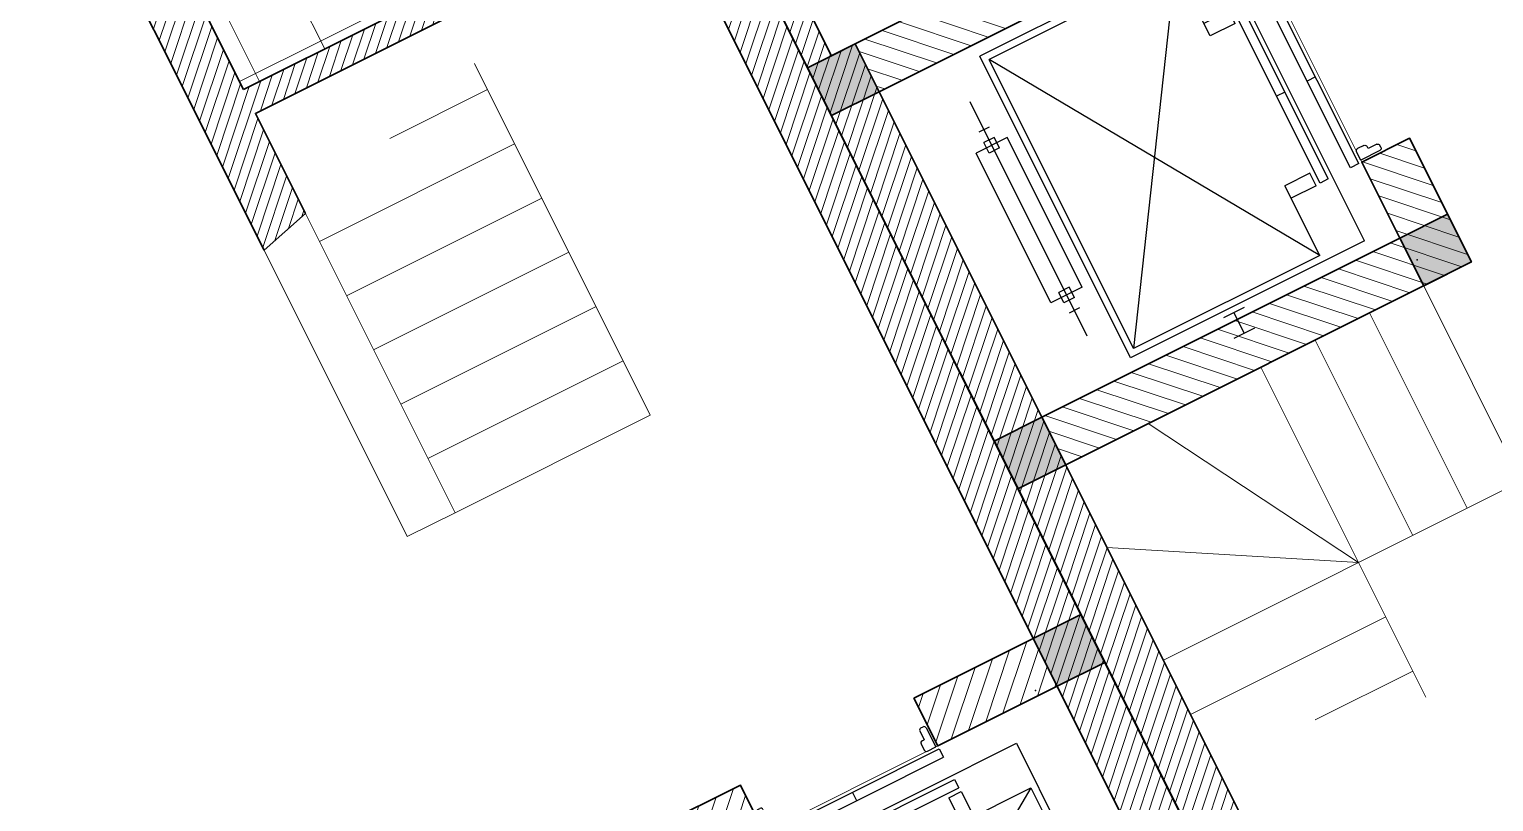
# Model space of a CAD drawing. Header units: millimetres. Extents: x 567980 to 569372, y 2065777 to 2066674.
# Drawn here: x 568876.73 to 568882.77, y 2066338.57 to 2066341.75 of the extents above; entities that cross this region are included whole.
import ezdxf
from ezdxf.xclip import XClip

# ---------------------------------------------------------------- set-up
doc = ezdxf.new("R2010")
doc.units = ezdxf.units.MM
doc.linetypes.add('CENTER', pattern=[3, 1.5, -0.5, 0.5, -0.5])
for name, color, linetype, lineweight in [('A-COT VACH', 2, 'Continuous', 35), ('A-HATCH', 251, 'Continuous', 5), ('A-NET THAY', 125, 'Continuous', 18), ('A-TUONG', 255, 'Continuous', 35), ('boDnv', 54, 'Continuous', 25), ('E-NoiThat', 32, 'Continuous', 9)]:
    doc.layers.add(name, color=color, linetype=linetype, lineweight=lineweight)
for name, color, linetype in [('A-NOITHAT', 252, 'Continuous'), ('ChiaLo', 128, 'CENTER'), ('LoLK', 6, 'Continuous')]:
    doc.layers.add(name, color=color, linetype=linetype)
pattern_1 = [(45, (-145477.4602014114, 881909.9999995918), (-39.7747564417433, 39.7747564417433), [])]
pattern_2 = [(45, (0, 0), (-39.7747564417433, 39.7747564417433), [])]

# ---------------------------------------------------------------- blocks, each defined once
blk = doc.blocks.new('NEN')
at = {"layer": 'ChiaLo', "ltscale": 5}
blk.add_lwpolyline([(188.4339420433389, -42.05420158291236), (180.4091642865678, -26.00938364583999)], dxfattribs=at)
at = {"layer": 'LoLK'}
for points in [[(188.4585335995071, -21.98351061507128), (180.409164286335, -26.00938364630565), (188.4339420431061, -42.05420158314519), (196.2286929873517, -37.51924213278107)], [(180.4091642862186, -26.00938364607282), (170.5710462374846, -30.92989512789063), (176.6704280946869, -43.12505795946345), (183.2288064894965, -45.08253165287897), (188.4339420431061, -42.05420158314519)]]:
    blk.add_lwpolyline(points, close=True, dxfattribs=at)
blk = doc.blocks.new('NEN NO1')
at = {"layer": 'LoLK'}
for points in [[(-13.63541182340123, 19.99999999650754), (-13.63541182363406, 10.99999999627471), (4.304299452807754, 10.99999999580905), (3.735089916735888, 19.99999999604188)], [(-13.63541182386689, 10.99999999627471), (-13.63541182433255, -3.026798367500305e-09), (-3.259629011154175e-09, -3.492459654808044e-09), (4.684403039747849, 4.990029912209138), (4.304299452807754, 10.99999999580905)]]:
    blk.add_lwpolyline(points, close=True, dxfattribs=at)
blk = doc.blocks.new('AP11B2')
at = {"layer": 'A-NOITHAT'}
for p, q in [((359.9999999990687, 1491.603832304019), (-360.0000000009313, 1491.603832304019)), ((-360.0000000009313, 1341.603832304019), (-360.0000000009313, 1491.603832304019)), ((359.9999999990687, 1341.603832304019), (359.9999999990687, 1491.603832304019)), ((557.9627270745113, 1416.603832304019), (-568.2546845125034, 1416.603832304019)), ((-435.0000000009313, 1391.603832304027), (-435.0000000009313, 1441.603832304019)), ((-385.0000000009313, 1391.603832304027), (-385.0000000009313, 1441.603832304019)), ((-335.0000000009313, 1441.603832304019), (-385.0000000009313, 1441.603832304019)), ((-335.0000000009313, 1391.603832304027), (-385.0000000009313, 1391.603832304027)), ((-335.0000000009313, 1391.603832304027), (-335.0000000009313, 1441.603832304019)), ((384.9999999990687, 1441.603832304019), (334.9999999990687, 1441.603832304019)), ((334.9999999990687, 1391.603832304027), (334.9999999990687, 1441.603832304019)), ((384.9999999990687, 1391.603832304027), (334.9999999990687, 1391.603832304027)), ((384.9999999990687, 1391.603832304027), (384.9999999990687, 1441.603832304019)), ((434.9999999990687, 1391.603832304027), (434.9999999990687, 1441.603832304019)), ((359.9999999990687, 1341.603832304019), (-360.0000000009313, 1341.603832304019)), ((-725.0000000009313, 166.1255714344661), (-725.0000000009313, 1291.603832304019)), ((724.9999999990687, 1291.603832304019), (-725.0000000009313, 1291.603832304019)), ((-695.0000000009313, 366.1255714344516), (-695.0000000009313, 1261.603832304019)), ((694.9999999990687, 1261.603832304019), (-695.0000000009313, 1261.603832304019)), ((694.9999999990687, 366.1255714344516), (-695.0000000009313, 1261.603832304019)), ((-695.0000000009313, 366.1255714344516), (694.9999999990687, 1261.603832304019)), ((694.9999999990687, 366.1255714344516), (694.9999999990687, 1261.603832304019)), ((724.9999999990687, 166.1255714344588), (724.9999999990687, 1291.603832304019)), ((-850.0000000009313, 757.1255714344661), (-850.0000000009313, 857.1255714344661)), ((-750.0000000009313, 757.1255714344661), (-750.0000000009313, 857.1255714344661)), ((749.9999999990687, 757.1255714344661), (749.9999999990687, 857.1255714344661)), ((849.9999999990687, 757.1255714344661), (849.9999999990687, 857.1255714344661)), ((-750.0000000009313, 807.1255714344588), (-850.0000000009313, 807.1255714344588)), ((749.9999999990687, 807.1255714344588), (849.9999999990687, 807.1255714344516)), ((-360.0000000009313, 366.1255714344516), (-695.0000000009313, 366.1255714344516)), ((-420.0000000009313, 246.1255714344588), (-420.0000000009313, 366.1255714344516)), ((-360.0000000009313, 246.1255714344588), (-360.0000000009313, 366.1255714344516)), ((694.9999999990687, 366.1255714344516), (359.9999999990687, 366.1255714344516)), ((359.9999999990687, 246.1255714344516), (359.9999999990687, 366.1255714344516)), ((419.9999999990687, 246.1255714344516), (419.9999999990687, 366.1255714344516)), ((-360.0000000009313, 246.1255714344588), (-420.0000000009313, 246.1255714344588)), ((417.3913043467328, 226.1255714344588), (-417.3913043485954, 226.1255714344661)), ((-417.3913043485954, 186.1255714344588), (-417.3913043485954, 226.1255714344661)), ((-9.313225746154785e-10, 186.1255714344516), (-9.313225746154785e-10, 226.1255714344661)), ((419.9999999990687, 246.1255714344516), (359.9999999990687, 246.1255714344516)), ((417.3913043467328, 186.1255714344516), (417.3913043467328, 226.1255714344588)), ((724.9999999990687, 166.1255714344588), (-725.0000000009313, 166.1255714344661)), ((417.3913043467328, 186.1255714344516), (-417.3913043485954, 186.1255714344588)), ((417.3913043467328, 79.48334088382398), (-417.3913043485954, 79.48334088382398)), ((-417.3913043485954, 39.48334088382398), (-417.3913043485954, 79.48334088382398)), ((-9.313225746154785e-10, 39.48334088382398), (-9.313225746154785e-10, 79.48334088382398)), ((417.3913043467328, 39.48334088382398), (417.3913043467328, 79.48334088382398)), ((417.3913043467328, 39.48334088382398), (-417.3913043485954, 39.48334088382398)), ((-407.3913043476641, -66.86999999999534), (-407.3913043476641, 25)), ((-367.3913043485954, 25), (-407.3913043476641, 25)), ((-357.3913043485954, -15), (-357.3913043485954, 15)), ((357.3913043467328, -15), (357.3913043467328, 15)), ((407.3913043458015, 25), (367.3913043467328, 25)), ((407.3913043458015, -66.86999999999534), (407.3913043458015, 25)), ((-377.3913043476641, -66.86999999999534), (-377.3913043476641, -24.99999999999272)), ((-367.3913043485954, -24.99999999999272), (-377.3913043476641, -24.99999999999272)), ((377.3913043458015, -24.99999999999272), (367.3913043467328, -24.99999999999272)), ((377.3913043458015, -66.86999999999534), (377.3913043458015, -24.99999999999272)), ((-387.3913043485954, -76.86999999999534), (-397.3913043485954, -76.86999999999534)), ((397.3913043467328, -76.86999999999534), (387.3913043467328, -76.86999999999534))]:
    blk.add_line(p, q, dxfattribs=at)
for centre, start, end in [((-367.3913043485954, 15), 0, 90), ((367.3913043467328, 15), 90, 180), ((-367.3913043485954, -15), 270, 0), ((367.3913043467328, -15), 180, 270), ((-397.3913043485954, -66.86999999999534), 180, 270), ((-387.3913043485954, -66.86999999999534), 270, 0), ((387.3913043467328, -66.86999999999534), 180, 270), ((397.3913043467328, -66.86999999999534), 270, 0)]:
    blk.add_arc(centre, 10, start, end, dxfattribs=at)
for p in [(-900.0000000009313, 0), (899.9999999990687, 0)]:
    blk.add_point(p, dxfattribs=at)
blk = doc.blocks.new('thang may')
at = {"layer": 'A-HATCH'}
h = blk.add_hatch(dxfattribs=at)
h.set_pattern_fill('ANSI31', color=256, scale=450)
h.set_pattern_definition(pattern_1)
h.paths.add_polyline_path([(0, 0), (-2119.999999761581, 0), (-2119.999999761581, 1940), (-1349.999999849126, 1940), (-1349.999999849126, 1720), (-1899.999999761581, 1720), (-1899.999999761581, 220), (7.450580596923828e-09, 220)])
h = blk.add_hatch(dxfattribs=at)
h.set_pattern_fill('ANSI31', color=256, scale=450)
h.set_pattern_definition(pattern_1)
edge = h.paths.add_edge_path()
edge.add_line((-3.588094841688871e-06, 1720), (-3.588094841688871e-06, 1940))
edge.add_line((-3.588094841688871e-06, 1940), (-549.9999998491257, 1940))
edge.add_line((-549.9999998491257, 1940), (-549.9999998491257, 1720))
edge.add_line((-549.9999998491257, 1720), (6.239861249923706e-08, 1720))
at = {"layer": 'A-NET THAY'}
blk.add_line((-1349.999999849126, 1720), (-549.9999998491257, 1720), dxfattribs=at)
at = {"layer": 'A-TUONG'}
blk.add_lwpolyline([(0, 0), (-2119.999999761581, 0), (-2119.999999761581, 1940), (-1349.999999849126, 1940), (-1349.999999849126, 1720), (-1899.999999761581, 1720), (-1899.999999761581, 220), (7.450580596923828e-09, 220)], close=True, dxfattribs=at)
blk.add_lwpolyline([(-3.588094841688871e-06, 1720), (-3.588094841688871e-06, 1940), (-549.9999998491257, 1940), (-549.9999998491257, 1720), (6.239861249923706e-08, 1720)], dxfattribs=at)
at = {"layer": 'E-NoiThat', "xscale": 0.9583333333333351, "yscale": 0.9583333333333351, "zscale": 0.9583333333333351, "rotation": 180}
blk.add_blockref('AP11B2', (-949.9999998491257, 1743.958333333372), dxfattribs=at)
blk = doc.blocks.new('cum tm 2')
at = {"layer": 'A-HATCH'}
h = blk.add_hatch(dxfattribs=at)
h.set_pattern_fill('ANSI31', color=256, scale=450)
h.set_pattern_definition(pattern_2)
h.paths.add_polyline_path([(0, 0), (-1.30385160446167e-08, -220), (-1650.000000209548, -219.9999999112915), (-1650.000000209548, -569.9999999154825), (-1870.000000210479, -569.9999999153661), (-1870.000000209548, 1.01746991276741e-07)])
h = blk.add_hatch(dxfattribs=at)
h.set_pattern_fill('ANSI31', color=256, scale=450)
h.set_pattern_definition(pattern_2)
edge = h.paths.add_edge_path()
edge.add_line((-1.080334186553955e-07, -1939.99999991979), (-1870.00000021141, -1939.99999991979))
edge.add_line((-1870.00000021141, -1939.99999991979), (-1870.000000210479, -1369.999999915366))
edge.add_line((-1870.000000210479, -1369.999999915366), (-1650.00000021141, -1369.999999915482))
edge.add_line((-1650.00000021141, -1369.999999915482), (-1650.00000021141, -1719.99999991979))
edge.add_line((-1650.00000021141, -1719.99999991979), (-3.57162207365036e-06, -1719.99999991979))
edge.add_line((-3.57162207365036e-06, -1719.99999991979), (-3.57162207365036e-06, -1939.99999991979))
at = {"layer": 'A-NET THAY'}
blk.add_line((-1650.00000021141, -1369.999999915482), (-1650.000000209548, -569.9999999154825), dxfattribs=at)
at = {"layer": 'A-TUONG'}
for points in [[(0, 0), (-1.30385160446167e-08, -220), (-1650.000000209548, -219.9999999112915), (-1650.000000209548, -569.9999999154825), (-1870.000000210479, -569.9999999153661), (-1870.000000209548, 1.01746991276741e-07), (0, 0)], [(-1.080334186553955e-07, -1939.99999991979), (-1870.00000021141, -1939.99999991979), (-1870.000000210479, -1369.999999915366), (-1650.00000021141, -1369.999999915482), (-1650.00000021141, -1719.99999991979), (-3.57162207365036e-06, -1719.99999991979), (-3.57162207365036e-06, -1939.99999991979)]]:
    blk.add_lwpolyline(points, dxfattribs=at)
at = {"layer": 'E-NoiThat', "xscale": 0.9583333333333354, "yscale": 0.9583333333333354, "zscale": 0.9583333333333354, "rotation": 270}
blk.add_blockref('AP11B2', (-1673.958333543502, -969.9999999154825), dxfattribs=at)
blk = doc.blocks.new('cot 220')
at = {"layer": 'A-COT VACH'}
h = blk.add_hatch(color=256, dxfattribs=at)
h.dxf.hatch_style = 1
h.paths.add_polyline_path([(110.0000037951395, 109.9999999980937), (-109.9999962048605, 109.9999999980937), (-109.9999962048605, -110.0000000019063), (110.0000037951395, -110.0000000019063)])
blk.add_lwpolyline([(-109.9999962048605, -110.0000000019063), (110.0000037951395, -110.0000000019063), (110.0000037951395, 109.9999999980937), (-109.9999962048605, 109.9999999980937)], close=True, dxfattribs=at)
blk = doc.blocks.new('cum dh a3.3.1.6.7')
at = {"layer": 'A-HATCH'}
h = blk.add_hatch(dxfattribs=at)
h.set_pattern_fill('ANSI31', color=256, scale=0.3, angle=-1.272221872585407e-14)
h.set_pattern_definition([(45, (-145.6989117923658, 350.0000001161825), (-0.02651650429449553, 0.02651650429449554), [])])
h.paths.add_polyline_path([(-6.501451594987884, -0.2199998833239079), (-7.781451599672437, -0.2199998833239079), (-7.781451599905267, -3.119999762857333), (-8.001451599877328, -3.119999762857333), (-8.001451599411666, 1.166481524705887e-07), (-6.501451594987884, 1.161824911832809e-07)])
h.paths.add_polyline_path([(-2.12145159044303, -1.619999883696437), (-2.12145159044303, -0.2199998835567385), (-1.671451590489596, -0.2199998835567385), (-1.671451590489596, 1.164153218269348e-07), (-3.501451599644497, 2.328306436538696e-10), (-3.501451599644497, -0.2199999997392297), (-2.34145159041509, -0.2199998835567385), (-2.34145159041509, -2.249484081985429), (-2.121451590675861, -2.190535259665921), (-2.12145159044303, -1.729999883566052), (-0.9314515904989094, -1.729999883566052), (-0.9314515904989094, -1.619999883463606)])
h.paths.add_polyline_path([(-0.1114515908993781, -12.73984014475718), (-0.1114515904337168, -7.03999976743944), (-0.2214515907689929, -7.03999976743944), (-0.2214515907689929, -1.729999883798882), (-0.3314515906386077, -1.729999883566052), (-0.3314515904057771, -1.619999883929268), (-0.2214515907689929, -1.619999883463606), (-0.2214515907689929, -0.2199998835567385), (-0.6714515902567655, -0.2199998833239079), (-0.6714515904895961, 1.161824911832809e-07), (-0.001451590796932578, 1.161824911832809e-07), (-0.001451600110158324, -12.95984022482298), (-0.8069553985260427, -13.01192818651907), (-0.8209397434256971, -12.79281266941689)])
h = blk.add_hatch(dxfattribs=at)
h.set_pattern_fill('ANSI31', color=256, scale=0.3, angle=-1.272221872585407e-14)
h.set_pattern_definition([(45, (-120.698911792133, 437.4999999997672), (-0.02651650429449553, 0.02651650429449554), [])])
h.paths.add_polyline_path([(5.274422766407952, -12.41014791512862), (6.778548420639709, -12.30002253316343), (6.778548401081935, -7.829999762587249), (6.998548401053995, -7.82999976282008), (6.998548414558172, -12.52002253360115), (5.288292804500088, -12.62981840665452)])
h.paths.add_polyline_path([(0.797102530952543, -12.91334325983189), (-0.001451704418286681, -12.96397020830773), (-0.001451585907489061, 1.161824911832809e-07), (0.5985484141856432, 1.164153218269348e-07), (0.5985484141856432, -0.2199998837895691), (0.1085484141949564, -0.2199998835567385), (0.1085484139621258, -2.579999767011032), (0.2185484138317406, -2.579999767011032), (0.2185484094079584, -8.539999766740948), (0.1085484095383435, -8.539999766973779), (0.1085484190843999, -12.74381046975031), (0.7834107053931803, -12.69496779493056)])
at = {"layer": 'A-HATCH', "ltscale": 100, "transparency": 33554687}
h = blk.add_hatch(dxfattribs=at)
h.set_pattern_fill('_USER', color=256, scale=0.3, angle=-1.272221872585407e-14, double=1, pattern_type=0)
h.set_pattern_definition([(359.9999999999999, (-5239.490205646958, -142.6809071043972), (1.387778780781446e-17, 0.2999999999999999), []), (90, (-5239.490205646958, -142.6809071043972), (-0.2999999999999999, 2.775557561562891e-17), [])])
h.paths.add_polyline_path([(-0.2214515907689929, -0.2199998835567385), (-0.6714515902567655, -0.2199998833239079), (-1.671451590489596, -0.2199998835567385), (-2.12145159044303, -0.2199998835567385), (-2.12145159044303, -1.619999883696437), (-0.9314515904989094, -1.619999883463606), (-0.3314515904057771, -1.619999883929268), (-0.2214515907689929, -1.619999883463606)])
at = {"layer": 'A-NET THAY'}
for p, q in [((-1.221451590536162, -1.949380986159667, 1.055449920427868e-09), (-1.221451590536162, -3.569999883649871, 1.055449920441421e-09)), ((-1.671475701034069, -2.069999883649871, 1.055449920454973e-09), (-1.221451590536162, -2.069999883649871, 1.055449920360106e-09)), ((-2.121451590675861, -2.31999988341704, 1.055449920414316e-09), (-1.221451590768993, -2.319999883649871, 1.055449920454973e-09)), ((-2.121451590675861, -2.569999883649871, 1.055449920387211e-09), (-1.221451590768993, -2.569999883649871, 1.055449920319448e-09)), ((-2.12145159044303, -2.81999988341704, 1.055449920468526e-09), (-1.221451590768993, -2.819999883649871, 1.055449920400763e-09)), ((-2.121451590675861, -3.069999883649871, 1.055449920346553e-09), (-1.221451590536162, -3.069999883649871, 1.055449920373658e-09)), ((-2.121451590675861, -3.319999883649871, 1.055449920319448e-09), (-1.221451590536162, -3.319999883649871, 1.055449920360106e-09)), ((-2.12145159044303, -3.569999883649871, 1.055449920400763e-09), (-1.221451590536162, -3.569999883649871, 1.055449920441421e-09)), ((1.118548413971439, -5.41999976686202, 1.055449920414316e-09), (0.5989331717137247, -4.519999766955152, 1.055449920427868e-09)), ((1.118548413738608, -4.519999766955152, 1.055449920427868e-09), (1.118548413971439, -6.04060797393322, 1.055449920509184e-09)), ((1.36854841420427, -4.519999766955152, 1.055449920387211e-09), (1.36854841420427, -5.419999767327681, 1.055449920482079e-09)), ((1.618548413971439, -4.519999766955152, 1.055449920454973e-09), (1.618548413738608, -5.41999976686202, 1.055449920454973e-09)), ((1.86854841420427, -4.519999767187983, 1.055449920522736e-09), (1.868548413971439, -5.419999767094851, 1.055449920414316e-09)), ((1.118548413971439, -5.41999976686202, 1.055449920414316e-09), (0.2185484138317406, -4.900384525069967, 1.055449920400763e-09)), ((1.868548413971439, -5.419999767094851, 1.055449920414316e-09), (0.2185484140645713, -5.41999976686202, 1.055449920482079e-09)), ((1.118548413738608, -5.669999767327681, 1.055449920400763e-09), (0.2185484140645713, -5.669999767327681, 1.055449920454973e-09)), ((1.118548413971439, -5.919999767327681, 1.055449920482079e-09), (0.6684983295854181, -5.91999976686202, 1.055449920278791e-09))]:
    blk.add_line(p, q, dxfattribs=at)
at = {"layer": 'A-NET THAY', "elevation": 1.055449920509184e-09}
blk.add_lwpolyline([(-2.121451590675861, -2.190535259665921), (-2.12145159044303, -3.569999883649871), (-2.34145159041509, -3.569999883649871), (-2.34145159041509, -2.249484081985429)], dxfattribs=at)
at = {"layer": 'A-TUONG'}
for points, elevation in [([(-2.12145159044303, -1.619999883696437), (-2.12145159044303, -0.2199998835567385), (-1.671451590489596, -0.2199998835567385), (-1.671451590489596, 1.164153218269348e-07), (-3.501451599644497, 2.328306436538696e-10), (-3.501451599644497, -0.2199999997392297), (-2.34145159041509, -0.2199998835567385), (-2.34145159041509, -2.249484081985429), (-2.121451590675861, -2.190535259665921), (-2.12145159044303, -1.729999883566052), (-0.9314515904989094, -1.729999883566052), (-0.9314515904989094, -1.619999883463606)], 1.055449920373658e-09), ([(0.797102530952543, -12.91334325983189), (-0.001451704418286681, -12.96397020830773), (-0.001451585907489061, 1.161824911832809e-07), (0.5985484141856432, 1.164153218269348e-07), (0.5985484141856432, -0.2199998837895691), (0.1085484141949564, -0.2199998835567385), (0.1085484139621258, -2.579999767011032), (0.2185484138317406, -2.579999767011032), (0.2185484094079584, -8.539999766740948), (0.1085484095383435, -8.539999766973779), (0.1085484190843999, -12.74381046975031), (0.7834107053931803, -12.69496779493056)], 1.055449920387211e-09)]:
    blk.add_lwpolyline(points, close=True, dxfattribs=dict(at, elevation=elevation))
at = {"layer": 'A-TUONG', "elevation": 1.055449920360106e-09}
blk.add_lwpolyline([(-0.1114515908993781, -12.73984014475718), (-0.1114515904337168, -7.03999976743944), (-0.2214515907689929, -7.03999976743944), (-0.2214515907689929, -1.729999883798882), (-0.3314515906386077, -1.729999883566052), (-0.3314515904057771, -1.619999883929268), (-0.2214515907689929, -1.619999883463606), (-0.2214515907689929, -0.2199998835567385), (-0.6714515902567655, -0.2199998833239079), (-0.6714515904895961, 1.161824911832809e-07), (-0.001451590796932578, 1.161824911832809e-07), (-0.001451600110158324, -12.95984022482298), (-0.8069553985260427, -13.01192818651907), (-0.8209397434256971, -12.79281266941689), (-0.1114515908993781, -12.73984014475718), (-0.1114515908993781, -12.73984014475718)], dxfattribs=at)
at = {"layer": 'A-COT VACH', "xscale": 0.001, "yscale": 0.001, "zscale": 0.001, "rotation": 359.9999999999999}
for p in [(0.1085484102368355, -2.689999767346308, 1.055449920305896e-09), (0.1085484058130533, -4.409999767784029, 1.055449920427868e-09), (1.978548410115764, -4.409999767085537, 1.055449920346553e-09), (-0.111451585078612, -5.209999651880935)]:
    blk.add_blockref('cot 220', p, dxfattribs=at)
at = {"layer": 'A-TUONG', "yscale": 0.001, "zscale": 0.001, "rotation": 359.9999999999999}
for name, p, xscale in [('cum tm 2', (0.2185484138317406, -2.579999767011032, 1.055449920400763e-09), -0.001), ('thang may', (-0.2214515907689929, -7.03999976743944, 1.055449920495631e-09), 0.001)]:
    blk.add_blockref(name, p, dxfattribs=dict(at, xscale=xscale))
blk = doc.blocks.new('MBT1 NO1')
at = {"layer": 'LoLK'}
ref = blk.add_blockref('cum dh a3.3.1.6.7', (-11.63541181688197, 11), dxfattribs=dict(at, rotation=90))
XClip(ref).set_block_clipping_path([(-8.86793109215796, -14.866152243805118), (18.0000000030268, 0.7600365094840527)])
blk.add_blockref('NEN NO1', (3.492459654808044e-09, 3.725290298461914e-09), dxfattribs=at)

msp = doc.modelspace()

# ---------------------------------------------------------------- block references
at = {"layer": 'boDnv'}
msp.add_blockref('NEN', (568697.4807461541, 2066371.697269554), dxfattribs=at)

# ---------------------------------------------------------------- next in the draw order: block references
at = {"layer": 'LoLK', "rotation": 296.5718179020918}
msp.add_blockref('MBT1 NO1', (568874.1511741842, 2066328.57221157), dxfattribs=at)

doc.saveas('drawing.dxf')
